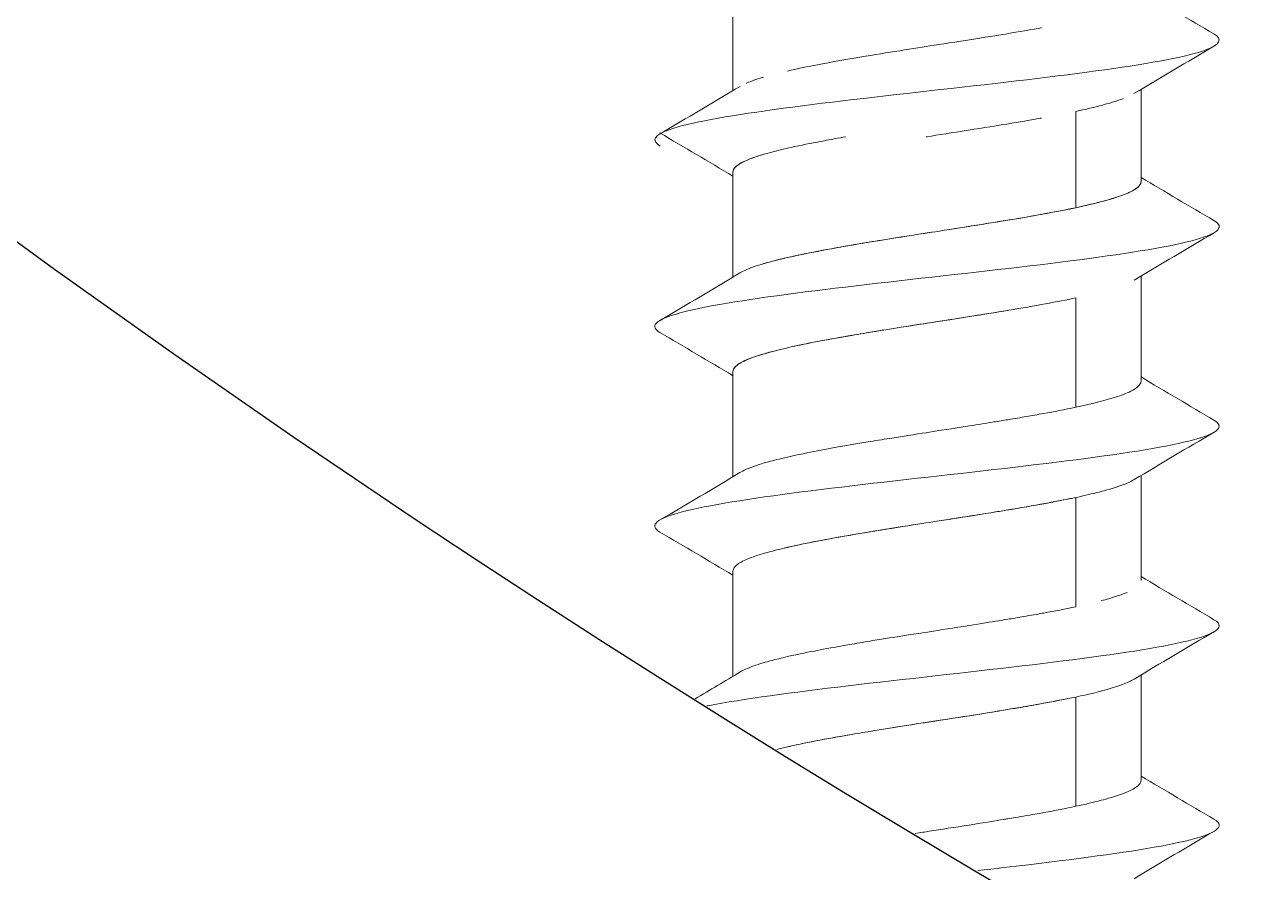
# Model space of a CAD drawing. Header units: inches. Extents: x 10 to 190, y 5 to 37.
# Drawn here: x 141.331 to 142.011, y 7.131 to 7.603 of the extents above; entities that cross this region are included whole.
import ezdxf

# ---------------------------------------------------------------- set-up
doc = ezdxf.new("R2010")
doc.units = ezdxf.units.IN
doc.header["$MEASUREMENT"] = 0

msp = doc.modelspace()

# ---------------------------------------------------------------- linework, layer by layer
at = {"color": 0, "linetype": 'Continuous', "lineweight": 0, "extrusion": (-1, 6.12323e-17, 0)}
for p, q in [((141.72565, 7.56624), (141.72565, 7.62473)), ((141.95265, 7.54051), (141.95265, 7.56689)), ((141.91634, 7.54051), (141.91634, 7.55468)), ((141.91634, 7.55468), (141.91634, 7.54051)), ((141.91634, 7.50111), (141.91634, 7.54051)), ((141.91634, 7.54051), (141.91634, 7.50111)), ((141.95265, 7.51566), (141.95265, 7.54051)), ((141.72565, 7.46245), (141.72565, 7.52094)), ((141.76196, 7.47468), (141.76196, 7.47468)), ((141.76196, 7.47468), (141.76196, 7.47468)), ((141.95265, 7.40466), (141.95265, 7.46314)), ((141.91634, 7.39011), (141.91634, 7.45091)), ((141.91634, 7.45091), (141.91634, 7.39011)), ((141.72565, 7.35145), (141.72565, 7.40994)), ((141.76196, 7.36368), (141.76196, 7.36368)), ((141.76196, 7.36368), (141.76196, 7.36368)), ((141.95265, 7.29366), (141.95265, 7.35214)), ((141.91634, 7.27911), (141.91634, 7.33991)), ((141.91634, 7.33991), (141.91634, 7.27911)), ((141.72565, 7.24045), (141.72565, 7.29894)), ((141.76196, 7.25268), (141.76196, 7.25268)), ((141.76196, 7.25268), (141.76196, 7.25268)), ((141.95265, 7.18266), (141.95265, 7.24114)), ((141.91634, 7.1681), (141.91634, 7.22891)), ((141.91634, 7.22891), (141.91634, 7.1681))]:
    msp.add_line(p, q, dxfattribs=at)
msp.add_circle((145.29513, 12.95665), 6.76088)
at = {"color": 0, "linetype": 'Continuous', "lineweight": 0}
for points in [[(141.95265, 7.62175), (141.96613, 7.6137), (141.97964, 7.60572), (141.99317, 7.59775)], [(141.99318, 7.59089), (141.97833, 7.58215), (141.96349, 7.57338), (141.94871, 7.56454)], [(141.68514, 7.54225), (141.69999, 7.55099), (141.71482, 7.55976), (141.72961, 7.56861)], [(141.72565, 7.51864), (141.71214, 7.5267), (141.69859, 7.5347), (141.68502, 7.54268)], [(141.95265, 7.51795), (141.96615, 7.5099), (141.97968, 7.5019), (141.99322, 7.49393)], [(141.99328, 7.48718), (141.97842, 7.47844), (141.96358, 7.46967), (141.94879, 7.46083)], [(141.68507, 7.43843), (141.69993, 7.44717), (141.71477, 7.45594), (141.72956, 7.46479)], [(141.72565, 7.40764), (141.71214, 7.4157), (141.69859, 7.4237), (141.68503, 7.43168)], [(141.95265, 7.40695), (141.96615, 7.39889), (141.97969, 7.3909), (141.99324, 7.38293)], [(141.99327, 7.37618), (141.97842, 7.36744), (141.96357, 7.35867), (141.94878, 7.34983)], [(141.68506, 7.32742), (141.69992, 7.33616), (141.71476, 7.34493), (141.72955, 7.35378)], [(141.72955, 7.35378), (141.72955, 7.35378), (141.72955, 7.35378), (141.72955, 7.35378)], [(141.72565, 7.29664), (141.71214, 7.3047), (141.6986, 7.3127), (141.68503, 7.32068)], [(141.95265, 7.29595), (141.96616, 7.28789), (141.9797, 7.2799), (141.99325, 7.27192)], [(141.99326, 7.26518), (141.97841, 7.25644), (141.96357, 7.24767), (141.94877, 7.23882)], [(141.70463, 7.22797), (141.71294, 7.23288), (141.72125, 7.23782), (141.72954, 7.24278)], [(141.72954, 7.24278), (141.72954, 7.24278), (141.72954, 7.24278), (141.72954, 7.24278)], [(141.95265, 7.18495), (141.96616, 7.17689), (141.9797, 7.16889), (141.99326, 7.16092)], [(141.99325, 7.15417), (141.9784, 7.14544), (141.96355, 7.13667), (141.94876, 7.12782)]]:
    msp.add_open_spline(points, degree=3, dxfattribs=at)
for points, knots in [([(141.75597, 7.57713), (141.76141, 7.57838), (141.76682, 7.57948), (141.77033, 7.58017), (141.77401, 7.5809), (141.78005, 7.58205), (141.78957, 7.58368), (141.79909, 7.58532), (141.80629, 7.58648), (141.81318, 7.58758), (141.82006, 7.58869), (141.82746, 7.58985), (141.83305, 7.59073), (141.83864, 7.59161), (141.84612, 7.59276), (141.85606, 7.59431), (141.866, 7.59587), (141.87312, 7.59702), (141.87725, 7.59771), (141.88138, 7.59839), (141.88832, 7.59955), (141.89641, 7.60102), (141.89673, 7.60108), (141.89706, 7.60113), (141.89737, 7.60119)], [0.5027539, 0.5027539, 0.5027539, 0.5027539, 0.5625, 0.5625, 0.5625, 0.625, 0.625, 0.625, 0.6875, 0.6875, 0.6875, 0.75, 0.75, 0.75, 0.8125, 0.8125, 0.8125, 0.875, 0.875, 0.875, 0.9375, 0.9375, 0.9375, 0.940016, 0.940016, 0.940016, 0.940016]), ([(141.68512, 7.53539), (141.67987, 7.53848), (141.68174, 7.54157), (141.70129, 7.54835), (141.72189, 7.55203), (141.77542, 7.5594), (141.80822, 7.56309), (141.87372, 7.57046), (141.90627, 7.57415), (141.95891, 7.58152), (141.97887, 7.5852), (141.99674, 7.59184), (141.99819, 7.5948), (141.99317, 7.59775)], [0.67358683, 0.67358683, 0.67358683, 0.67358683, 0.67673939, 0.67673939, 0.68049823, 0.68049823, 0.68425708, 0.68425708, 0.68801592, 0.68801592, 0.69177476, 0.69177476, 0.69478892, 0.69478892, 0.69478892, 0.69478892]), ([(141.99317, 7.59775), (141.99819, 7.5948), (141.99674, 7.59184), (141.97887, 7.5852), (141.95891, 7.58152), (141.90627, 7.57415), (141.87372, 7.57046), (141.80822, 7.56309), (141.77542, 7.5594), (141.72189, 7.55203), (141.70129, 7.54835), (141.68174, 7.54157), (141.67987, 7.53848), (141.68512, 7.53539)], [-0.69478892, -0.69478892, -0.69478892, -0.69478892, -0.69177476, -0.69177476, -0.68801592, -0.68801592, -0.68425708, -0.68425708, -0.68049823, -0.68049823, -0.67673939, -0.67673939, -0.67358683, -0.67358683, -0.67358683, -0.67358683]), ([(141.73312, 7.57038), (141.73323, 7.57043), (141.73334, 7.57047), (141.73345, 7.57052), (141.73542, 7.57136), (141.73864, 7.57251), (141.74194, 7.5735), (141.74215, 7.57356), (141.74237, 7.57362), (141.74259, 7.57369)], [0.37155368, 0.37155368, 0.37155368, 0.37155368, 0.375, 0.375, 0.375, 0.4375, 0.4375, 0.4375, 0.44156944, 0.44156944, 0.44156944, 0.44156944]), ([(141.94276, 7.56178), (141.94272, 7.56177), (141.94268, 7.56175), (141.94264, 7.56174), (141.93621, 7.55932), (141.92723, 7.557), (141.91634, 7.55468)], [0.8742138, 0.8742138, 0.8742138, 0.8742138, 0.875, 0.875, 0.875, 1, 1, 1, 1]), ([(141.89721, 7.55095), (141.89678, 7.55087), (141.89633, 7.55079), (141.89588, 7.55071), (141.88714, 7.54915), (141.8801, 7.548), (141.87642, 7.54739), (141.87274, 7.54679), (141.86562, 7.54563), (141.85649, 7.54418), (141.84735, 7.54273), (141.83989, 7.54157), (141.83369, 7.54061), (141.83348, 7.54058), (141.83326, 7.54054), (141.83305, 7.54051)], [0.0592714, 0.0592714, 0.0592714, 0.0592714, 0.0625, 0.0625, 0.0625, 0.125, 0.125, 0.125, 0.1875, 0.1875, 0.1875, 0.25, 0.25, 0.25, 0.2521536, 0.2521536, 0.2521536, 0.2521536]), ([(141.78846, 7.54051), (141.78665, 7.5402), (141.78447, 7.53982), (141.78197, 7.53937), (141.7778, 7.53862), (141.77473, 7.53805), (141.77261, 7.53764), (141.76685, 7.53654), (141.76122, 7.53538), (141.75596, 7.53417), (141.74679, 7.53206), (141.74321, 7.53089), (141.74248, 7.53068), (141.74206, 7.53055), (141.7406, 7.53013), (141.73843, 7.5294), (141.73679, 7.52885), (141.73477, 7.52813), (141.73275, 7.52723), (141.73005, 7.52603), (141.7282, 7.52487), (141.72708, 7.52376), (141.72666, 7.52335), (141.72615, 7.52277), (141.72586, 7.52202), (141.7257, 7.5216), (141.72565, 7.52124), (141.72565, 7.52094)], [0.3881848, 0.3881848, 0.3881848, 0.3881848, 0.40625, 0.40625, 0.40625, 0.4375, 0.4375, 0.4375, 0.5, 0.5, 0.5, 0.5622546, 0.5622546, 0.5622546, 0.5980105, 0.5980105, 0.5980105, 0.625, 0.625, 0.625, 0.6875, 0.6875, 0.6875, 0.71875, 0.71875, 0.71875, 0.7353739, 0.7353739, 0.7353739, 0.7353739]), ([(141.74217, 7.53058), (141.7414, 7.53036), (141.73745, 7.52922), (141.73365, 7.52762), (141.7298, 7.52601), (141.72817, 7.52485), (141.72704, 7.52373), (141.72606, 7.52274), (141.72567, 7.52173), (141.72565, 7.52094)], [0.5631335, 0.5631335, 0.5631335, 0.5631335, 0.625, 0.625, 0.625, 0.6875, 0.6875, 0.6875, 0.7421533, 0.7421533, 0.7421533, 0.7421533]), ([(141.91634, 7.50111), (141.92308, 7.50255), (141.9278, 7.50371), (141.93159, 7.50472), (141.93538, 7.50573), (141.93913, 7.50689), (141.9418, 7.50785), (141.94446, 7.50881), (141.94736, 7.50997), (141.94975, 7.51164), (141.95214, 7.51331), (141.95252, 7.51447), (141.95263, 7.51531), (141.95264, 7.51542), (141.95265, 7.51554), (141.95265, 7.51566)], [0, 0, 0, 0, 0.0625, 0.0625, 0.0625, 0.125, 0.125, 0.125, 0.1875, 0.1875, 0.1875, 0.25, 0.25, 0.25, 0.2583129, 0.2583129, 0.2583129, 0.2583129]), ([(141.91634, 7.50111), (141.92061, 7.50203), (141.92405, 7.50282), (141.92684, 7.50351), (141.92845, 7.5039), (141.92985, 7.50426), (141.93106, 7.50458), (141.93178, 7.50477), (141.93403, 7.50535), (141.93718, 7.50632), (141.93936, 7.50699), (141.94102, 7.50756), (141.9423, 7.50804), (141.94507, 7.50907), (141.94766, 7.51023), (141.94956, 7.51151), (141.95163, 7.51291), (141.95218, 7.51393), (141.95243, 7.51457), (141.9525, 7.51474), (141.95254, 7.51488), (141.95257, 7.51499), (141.95262, 7.51518), (141.95266, 7.5154), (141.95265, 7.51566)], [0, 0, 0, 0, 0.0395979, 0.0395979, 0.0395979, 0.0625, 0.0625, 0.0625, 0.09375, 0.09375, 0.09375, 0.125, 0.125, 0.125, 0.1875, 0.1875, 0.1875, 0.2368909, 0.2368909, 0.2368909, 0.25, 0.25, 0.25, 0.2643393, 0.2643393, 0.2643393, 0.2643393]), ([(141.72956, 7.46479), (141.73047, 7.46533), (141.73153, 7.46587), (141.73272, 7.46641), (141.73349, 7.46675), (141.73481, 7.46733), (141.73709, 7.46815), (141.73921, 7.46891), (141.74111, 7.4695), (141.74248, 7.46991), (141.74288, 7.47002), (141.74337, 7.47017), (141.74397, 7.47034), (141.7462, 7.47098), (141.74988, 7.47198), (141.7559, 7.47335), (141.76151, 7.47463), (141.76722, 7.47578), (141.7726, 7.47682), (141.77509, 7.4773), (141.77816, 7.47788), (141.78189, 7.47856), (141.78728, 7.47953), (141.79069, 7.48012), (141.79176, 7.4803), (141.79367, 7.48063), (141.79582, 7.48099), (141.79823, 7.4814), (141.80234, 7.48208), (141.80719, 7.48287), (141.81283, 7.48377), (141.82177, 7.48519), (141.82921, 7.48634), (141.83488, 7.48722), (141.83859, 7.4878), (141.84608, 7.48896), (141.85706, 7.4907), (141.86074, 7.49129), (141.8644, 7.49187), (141.868, 7.49245), (141.8716, 7.49303), (141.87515, 7.49361), (141.87863, 7.49418), (141.88907, 7.4959), (141.89544, 7.49705), (141.89857, 7.49762), (141.90342, 7.49851), (141.9096, 7.49967), (141.91634, 7.50111)], [0.345576, 0.345576, 0.345576, 0.345576, 0.375, 0.375, 0.375, 0.40625, 0.40625, 0.40625, 0.4375, 0.4375, 0.4375, 0.4507179, 0.4507179, 0.4507179, 0.5, 0.5, 0.5, 0.5625, 0.5625, 0.5625, 0.59375, 0.59375, 0.59375, 0.625, 0.625, 0.625, 0.6481031, 0.6481031, 0.6481031, 0.6875, 0.6875, 0.6875, 0.75, 0.75, 0.75, 0.8125, 0.8125, 0.8125, 0.84379, 0.84379, 0.84379, 0.875, 0.875, 0.875, 0.9375, 0.9375, 0.9375, 1, 1, 1, 1]), ([(141.74278, 7.46999), (141.74529, 7.47073), (141.74873, 7.47165), (141.75246, 7.47255), (141.76164, 7.47475), (141.7732, 7.47706), (141.78896, 7.47981), (141.79684, 7.48119), (141.80388, 7.48235), (141.81294, 7.48378), (141.82199, 7.48522), (141.82944, 7.48637), (141.83421, 7.48712), (141.83897, 7.48786), (141.84643, 7.48902), (141.85542, 7.49044), (141.8644, 7.49187), (141.87164, 7.49303), (141.87939, 7.49431), (141.89488, 7.49687), (141.90731, 7.49918), (141.91634, 7.50111)], [0.4492255, 0.4492255, 0.4492255, 0.4492255, 0.5, 0.5, 0.5, 0.625, 0.625, 0.625, 0.6875, 0.6875, 0.6875, 0.75, 0.75, 0.75, 0.8125, 0.8125, 0.8125, 0.875, 0.875, 0.875, 1, 1, 1, 1]), ([(141.68503, 7.43168), (141.68362, 7.43251), (141.68271, 7.43334), (141.68072, 7.43785), (141.68965, 7.44154), (141.72533, 7.44891), (141.75199, 7.4526), (141.8131, 7.45997), (141.84738, 7.46365), (141.91074, 7.47102), (141.93965, 7.47471), (141.98124, 7.48208), (141.99382, 7.48577), (141.99667, 7.49095), (141.99576, 7.49244), (141.99322, 7.49393)], [0.29625016, 0.29625016, 0.29625016, 0.29625016, 0.29709611, 0.29709611, 0.30085495, 0.30085495, 0.3046138, 0.3046138, 0.30837264, 0.30837264, 0.31213149, 0.31213149, 0.31589033, 0.31589033, 0.31741352, 0.31741352, 0.31741352, 0.31741352]), ([(141.99322, 7.49393), (141.99576, 7.49244), (141.99667, 7.49095), (141.99382, 7.48577), (141.98124, 7.48208), (141.93965, 7.47471), (141.91074, 7.47102), (141.84738, 7.46365), (141.8131, 7.45997), (141.75199, 7.4526), (141.72533, 7.44891), (141.68965, 7.44154), (141.68072, 7.43785), (141.68271, 7.43334), (141.68362, 7.43251), (141.68503, 7.43168)], [-0.31741352, -0.31741352, -0.31741352, -0.31741352, -0.31589033, -0.31589033, -0.31213149, -0.31213149, -0.30837264, -0.30837264, -0.3046138, -0.3046138, -0.30085495, -0.30085495, -0.29709611, -0.29709611, -0.29625016, -0.29625016, -0.29625016, -0.29625016]), ([(141.91634, 7.45091), (141.90637, 7.44881), (141.89372, 7.44649), (141.87905, 7.44404), (141.87171, 7.44281), (141.8645, 7.44165), (141.85505, 7.44018), (141.84561, 7.4387), (141.83815, 7.43755), (141.83359, 7.43684), (141.82904, 7.43614), (141.82158, 7.43497), (141.81274, 7.43355), (141.8039, 7.43212), (141.79696, 7.43097), (141.79103, 7.42995), (141.78511, 7.42894), (141.77866, 7.42779), (141.77357, 7.42682), (141.76848, 7.42586), (141.76257, 7.4247), (141.75538, 7.42303), (141.7482, 7.42136), (141.74419, 7.4202), (141.74144, 7.41936), (141.73869, 7.41852), (141.73537, 7.41737), (141.73309, 7.41639), (141.73082, 7.4154), (141.72866, 7.41425), (141.72725, 7.41292), (141.72598, 7.41173), (141.72566, 7.41067), (141.72565, 7.40994)], [0, 0, 0, 0, 0.125, 0.125, 0.125, 0.1875, 0.1875, 0.1875, 0.25, 0.25, 0.25, 0.3125, 0.3125, 0.3125, 0.375, 0.375, 0.375, 0.4375, 0.4375, 0.4375, 0.5, 0.5, 0.5, 0.5625, 0.5625, 0.5625, 0.625, 0.625, 0.625, 0.6875, 0.6875, 0.6875, 0.7437659, 0.7437659, 0.7437659, 0.7437659]), ([(141.87858, 7.44396), (141.87511, 7.44338), (141.87158, 7.4428), (141.868, 7.44223), (141.86441, 7.44165), (141.86076, 7.44107), (141.85709, 7.44049), (141.84609, 7.43877), (141.83861, 7.43762), (141.83493, 7.43705), (141.82925, 7.43617), (141.82178, 7.435), (141.81283, 7.43356), (141.80718, 7.43265), (141.80232, 7.43185), (141.79823, 7.43117), (141.79586, 7.43077), (141.79374, 7.43041), (141.79186, 7.43009), (141.79075, 7.4299), (141.78731, 7.42933), (141.78191, 7.42836), (141.77816, 7.42769), (141.77508, 7.42711), (141.77259, 7.42664), (141.76722, 7.42561), (141.76153, 7.42445), (141.75595, 7.42316), (141.74989, 7.42177), (141.7462, 7.42075), (141.74397, 7.42011), (141.74337, 7.41994), (141.74288, 7.4198), (141.74249, 7.41968), (141.74111, 7.41927), (141.73923, 7.4187), (141.73713, 7.41796), (141.73481, 7.41714), (141.73348, 7.41656), (141.73273, 7.41622), (141.73019, 7.41509), (141.72828, 7.41394), (141.72709, 7.41276), (141.72688, 7.41256), (141.72624, 7.41198), (141.72586, 7.41101), (141.7257, 7.41061), (141.72565, 7.41025), (141.72565, 7.40994)], [0.1252006, 0.1252006, 0.1252006, 0.1252006, 0.1562617, 0.1562617, 0.1562617, 0.1875, 0.1875, 0.1875, 0.25, 0.25, 0.25, 0.3125, 0.3125, 0.3125, 0.3520716, 0.3520716, 0.3520716, 0.375, 0.375, 0.375, 0.40625, 0.40625, 0.40625, 0.4375, 0.4375, 0.4375, 0.5, 0.5, 0.5, 0.5492939, 0.5492939, 0.5492939, 0.5625, 0.5625, 0.5625, 0.59375, 0.59375, 0.59375, 0.625, 0.625, 0.625, 0.6875, 0.6875, 0.6875, 0.71875, 0.71875, 0.71875, 0.7360614, 0.7360614, 0.7360614, 0.7360614]), ([(141.91634, 7.39011), (141.92413, 7.39178), (141.92867, 7.39294), (141.93203, 7.39384), (141.93539, 7.39475), (141.93917, 7.3959), (141.94187, 7.39688), (141.94457, 7.39786), (141.94755, 7.39901), (141.95006, 7.40086), (141.95257, 7.40271), (141.95255, 7.40388), (141.95259, 7.40409), (141.95261, 7.40416), (141.95267, 7.40436), (141.95265, 7.40466)], [0, 0, 0, 0, 0.0625, 0.0625, 0.0625, 0.125, 0.125, 0.125, 0.1875, 0.1875, 0.1875, 0.25, 0.25, 0.25, 0.2725795, 0.2725795, 0.2725795, 0.2725795]), ([(141.72955, 7.35378), (141.7305, 7.35435), (141.73158, 7.35489), (141.73276, 7.35542), (141.73376, 7.35587), (141.73515, 7.35645), (141.73713, 7.35716), (141.73951, 7.35801), (141.74144, 7.35859), (141.74248, 7.3589), (141.74332, 7.35915), (141.74432, 7.35944), (141.74551, 7.35977), (141.74804, 7.36047), (141.75141, 7.36133), (141.75598, 7.36237), (141.76195, 7.36373), (141.7677, 7.36488), (141.7726, 7.36582), (141.77445, 7.36617), (141.78039, 7.36734), (141.79184, 7.36931), (141.79467, 7.3698), (141.79767, 7.37031), (141.80084, 7.37083), (141.80462, 7.37145), (141.80864, 7.3721), (141.81289, 7.37278), (141.82285, 7.37436), (141.83032, 7.37551), (141.8349, 7.37623), (141.84009, 7.37703), (141.84759, 7.3782), (141.85716, 7.37972), (141.86212, 7.3805), (141.86663, 7.38123), (141.87069, 7.38189), (141.87355, 7.38235), (141.87619, 7.38278), (141.87861, 7.38318), (141.88232, 7.38379), (141.88574, 7.38437), (141.8889, 7.38491), (141.89182, 7.38541), (141.8951, 7.38599), (141.89867, 7.38664), (141.90407, 7.38763), (141.91013, 7.38878), (141.91634, 7.39011)], [0.3443405, 0.3443405, 0.3443405, 0.3443405, 0.375, 0.375, 0.375, 0.40625, 0.40625, 0.40625, 0.4375, 0.4375, 0.4375, 0.4575375, 0.4575375, 0.4575375, 0.5, 0.5, 0.5, 0.5625, 0.5625, 0.5625, 0.625, 0.625, 0.625, 0.6534866, 0.6534866, 0.6534866, 0.6875, 0.6875, 0.6875, 0.75, 0.75, 0.75, 0.8125, 0.8125, 0.8125, 0.8491694, 0.8491694, 0.8491694, 0.875, 0.875, 0.875, 0.90625, 0.90625, 0.90625, 0.9375, 0.9375, 0.9375, 1, 1, 1, 1]), ([(141.68503, 7.32068), (141.68338, 7.32165), (141.68242, 7.32263), (141.68138, 7.32729), (141.69112, 7.33097), (141.72814, 7.33834), (141.75532, 7.34203), (141.81699, 7.3494), (141.85131, 7.35309), (141.91424, 7.36046), (141.94268, 7.36414), (141.98302, 7.37151), (141.99481, 7.3752), (141.99649, 7.38023), (141.99553, 7.38158), (141.99324, 7.38293)], [0.25851394, 0.25851394, 0.25851394, 0.25851394, 0.25950767, 0.25950767, 0.26326651, 0.26326651, 0.26702535, 0.26702535, 0.2707842, 0.2707842, 0.27454304, 0.27454304, 0.27830189, 0.27830189, 0.2796758, 0.2796758, 0.2796758, 0.2796758]), ([(141.99324, 7.38293), (141.99553, 7.38158), (141.99649, 7.38023), (141.99481, 7.3752), (141.98302, 7.37151), (141.94268, 7.36414), (141.91424, 7.36046), (141.85131, 7.35309), (141.81699, 7.3494), (141.75532, 7.34203), (141.72814, 7.33834), (141.69112, 7.33097), (141.68138, 7.32729), (141.68242, 7.32263), (141.68338, 7.32165), (141.68503, 7.32068)], [-0.2796758, -0.2796758, -0.2796758, -0.2796758, -0.27830189, -0.27830189, -0.27454304, -0.27454304, -0.2707842, -0.2707842, -0.26702535, -0.26702535, -0.26326651, -0.26326651, -0.25950767, -0.25950767, -0.25851394, -0.25851394, -0.25851394, -0.25851394]), ([(141.94878, 7.34983), (141.94707, 7.3488), (141.94486, 7.34781), (141.9423, 7.34685), (141.94121, 7.34644), (141.93959, 7.34586), (141.93717, 7.34511), (141.93461, 7.34431), (141.93246, 7.34373), (141.93105, 7.34336), (141.93038, 7.34318), (141.92956, 7.34296), (141.92858, 7.34271), (141.92589, 7.34204), (141.92199, 7.3411), (141.91634, 7.33991)], [0.8210069, 0.8210069, 0.8210069, 0.8210069, 0.875, 0.875, 0.875, 0.90625, 0.90625, 0.90625, 0.9375, 0.9375, 0.9375, 0.954172, 0.954172, 0.954172, 1, 1, 1, 1]), ([(141.91634, 7.33991), (141.9101, 7.3386), (141.90401, 7.33744), (141.89857, 7.33644), (141.89585, 7.33594), (141.89263, 7.33537), (141.88885, 7.33471), (141.88549, 7.33412), (141.88208, 7.33354), (141.87861, 7.33296), (141.87629, 7.33257), (141.87366, 7.33214), (141.87069, 7.33166), (141.86674, 7.33102), (141.86221, 7.3303), (141.85707, 7.32949), (141.84755, 7.328), (141.84006, 7.32685), (141.83484, 7.32604), (141.83029, 7.32533), (141.82283, 7.32417), (141.81285, 7.32256), (141.80862, 7.32188), (141.80462, 7.32123), (141.80084, 7.3206), (141.79765, 7.32007), (141.79462, 7.31957), (141.79176, 7.31908), (141.78044, 7.31715), (141.77451, 7.31601), (141.77261, 7.31564), (141.7677, 7.3147), (141.76192, 7.31354), (141.75591, 7.31215), (141.75138, 7.31111), (141.74803, 7.31024), (141.74551, 7.30955), (141.74433, 7.30922), (141.74332, 7.30893), (141.74248, 7.30868), (141.74145, 7.30837), (141.7395, 7.3078), (141.73709, 7.30695), (141.73512, 7.30625), (141.73374, 7.30568), (141.73273, 7.30523), (141.73034, 7.30416), (141.72833, 7.303), (141.72707, 7.30175), (141.72579, 7.30048), (141.72561, 7.29954), (141.72565, 7.29894)], [0, 0, 0, 0, 0.0625, 0.0625, 0.0625, 0.09375, 0.09375, 0.09375, 0.125, 0.125, 0.125, 0.1518353, 0.1518353, 0.1518353, 0.1875, 0.1875, 0.1875, 0.25, 0.25, 0.25, 0.3125, 0.3125, 0.3125, 0.3463783, 0.3463783, 0.3463783, 0.375, 0.375, 0.375, 0.4375, 0.4375, 0.4375, 0.5, 0.5, 0.5, 0.542455, 0.542455, 0.542455, 0.5625, 0.5625, 0.5625, 0.59375, 0.59375, 0.59375, 0.625, 0.625, 0.625, 0.6875, 0.6875, 0.6875, 0.7291232, 0.7291232, 0.7291232, 0.7291232]), ([(141.91634, 7.33991), (141.90848, 7.33825), (141.8963, 7.33594), (141.88064, 7.3333), (141.87281, 7.33198), (141.8656, 7.33083), (141.85643, 7.32939), (141.84727, 7.32796), (141.83979, 7.32681), (141.83489, 7.32605), (141.82999, 7.32528), (141.82256, 7.32412), (141.81381, 7.32272), (141.80506, 7.32131), (141.79799, 7.32015), (141.79029, 7.31883), (141.77518, 7.31624), (141.76361, 7.31397), (141.75451, 7.31183)], [0, 0, 0, 0, 0.125, 0.125, 0.125, 0.1875, 0.1875, 0.1875, 0.25, 0.25, 0.25, 0.3125, 0.3125, 0.3125, 0.375, 0.375, 0.375, 0.497558, 0.497558, 0.497558, 0.497558]), ([(141.93042, 7.28242), (141.93043, 7.28242), (141.93044, 7.28242), (141.93045, 7.28243), (141.93117, 7.28261), (141.93568, 7.28376), (141.94018, 7.28529), (141.94204, 7.28592), (141.94363, 7.28652), (141.94495, 7.2871)], [0.06155038, 0.06155038, 0.06155038, 0.06155038, 0.0625, 0.0625, 0.0625, 0.125, 0.125, 0.125, 0.15096023, 0.15096023, 0.15096023, 0.15096023]), ([(141.72954, 7.24278), (141.73051, 7.24336), (141.7316, 7.2439), (141.73272, 7.2444), (141.73384, 7.24491), (141.73526, 7.24549), (141.73712, 7.24616), (141.73876, 7.24674), (141.74055, 7.24732), (141.74249, 7.2479), (141.74378, 7.24829), (141.74531, 7.24873), (141.74712, 7.24921), (141.74951, 7.24984), (141.7524, 7.25056), (141.75592, 7.25136), (141.7625, 7.25286), (141.76838, 7.25401), (141.77259, 7.25482), (141.7763, 7.25553), (141.78247, 7.25669), (141.79182, 7.25831), (141.79578, 7.25899), (141.79967, 7.25964), (141.80347, 7.26026), (141.80666, 7.26079), (141.80978, 7.26129), (141.81282, 7.26177), (141.82508, 7.26372), (141.83264, 7.26487), (141.83493, 7.26523), (141.84096, 7.26617), (141.84841, 7.26732), (141.85707, 7.2687), (141.86368, 7.26975), (141.86909, 7.27062), (141.87335, 7.27132), (141.87537, 7.27165), (141.87713, 7.27194), (141.87864, 7.27219), (141.8805, 7.2725), (141.88397, 7.27307), (141.88884, 7.27391), (141.89292, 7.27461), (141.89614, 7.27518), (141.89861, 7.27563), (141.90448, 7.2767), (141.91049, 7.27786), (141.91634, 7.27911)], [0.3433021, 0.3433021, 0.3433021, 0.3433021, 0.375, 0.375, 0.375, 0.40625, 0.40625, 0.40625, 0.4375, 0.4375, 0.4375, 0.4643785, 0.4643785, 0.4643785, 0.5, 0.5, 0.5, 0.5625, 0.5625, 0.5625, 0.625, 0.625, 0.625, 0.6589784, 0.6589784, 0.6589784, 0.6875, 0.6875, 0.6875, 0.75, 0.75, 0.75, 0.8125, 0.8125, 0.8125, 0.8549372, 0.8549372, 0.8549372, 0.875, 0.875, 0.875, 0.90625, 0.90625, 0.90625, 0.9375, 0.9375, 0.9375, 1, 1, 1, 1]), ([(141.71106, 7.22394), (141.71132, 7.22399), (141.71158, 7.22404), (141.73101, 7.22778), (141.75871, 7.23146), (141.82089, 7.23883), (141.85523, 7.24252), (141.91769, 7.24989), (141.94566, 7.25358), (141.98472, 7.26095), (141.99571, 7.26463), (141.99628, 7.26952), (141.99529, 7.27072), (141.99325, 7.27192)], [0.22562662, 0.22562662, 0.22562662, 0.22562662, 0.22567807, 0.22567807, 0.22943691, 0.22943691, 0.23319575, 0.23319575, 0.2369546, 0.2369546, 0.24071344, 0.24071344, 0.2419384, 0.2419384, 0.2419384, 0.2419384]), ([(141.99325, 7.27192), (141.99529, 7.27072), (141.99628, 7.26952), (141.99571, 7.26463), (141.98472, 7.26095), (141.94566, 7.25358), (141.91769, 7.24989), (141.85523, 7.24252), (141.82089, 7.23883), (141.75871, 7.23146), (141.73101, 7.22778), (141.71158, 7.22404), (141.71132, 7.22399), (141.71106, 7.22394)], [-0.2419384, -0.2419384, -0.2419384, -0.2419384, -0.24071344, -0.24071344, -0.2369546, -0.2369546, -0.23319575, -0.23319575, -0.22943691, -0.22943691, -0.22567807, -0.22567807, -0.22562662, -0.22562662, -0.22562662, -0.22562662]), ([(141.94877, 7.23882), (141.94715, 7.23785), (141.945, 7.23686), (141.94232, 7.23586), (141.94179, 7.23566), (141.94028, 7.23507), (141.93717, 7.23411), (141.93484, 7.23338), (141.93275, 7.23281), (141.93112, 7.23237), (141.9309, 7.23231), (141.93062, 7.23224), (141.93027, 7.23215), (141.92821, 7.23161), (141.92402, 7.23053), (141.91634, 7.22891)], [0.821688, 0.821688, 0.821688, 0.821688, 0.875, 0.875, 0.875, 0.90625, 0.90625, 0.90625, 0.9375, 0.9375, 0.9375, 0.9465102, 0.9465102, 0.9465102, 1, 1, 1, 1]), ([(141.91634, 7.22891), (141.91051, 7.22768), (141.90452, 7.22653), (141.89868, 7.22546), (141.8962, 7.22501), (141.89297, 7.22442), (141.88888, 7.22371), (141.88397, 7.22285), (141.88048, 7.22227), (141.87863, 7.22196), (141.87712, 7.22171), (141.87536, 7.22142), (141.87335, 7.22109), (141.86911, 7.2204), (141.86373, 7.21954), (141.85716, 7.21851), (141.84844, 7.21715), (141.84096, 7.21599), (141.83492, 7.21505), (141.83259, 7.21469), (141.82505, 7.21352), (141.81286, 7.21156), (141.80981, 7.21107), (141.80668, 7.21056), (141.80347, 7.21004), (141.79968, 7.20941), (141.7958, 7.20877), (141.79186, 7.2081), (141.78247, 7.2065), (141.77629, 7.20535), (141.77259, 7.20464), (141.76838, 7.20383), (141.76252, 7.20267), (141.75599, 7.20117), (141.75381, 7.20067), (141.75184, 7.20019), (141.75006, 7.19974)], [0, 0, 0, 0, 0.0625, 0.0625, 0.0625, 0.09375, 0.09375, 0.09375, 0.125, 0.125, 0.125, 0.1450576, 0.1450576, 0.1450576, 0.1875, 0.1875, 0.1875, 0.25, 0.25, 0.25, 0.3125, 0.3125, 0.3125, 0.3411117, 0.3411117, 0.3411117, 0.375, 0.375, 0.375, 0.4375, 0.4375, 0.4375, 0.5, 0.5, 0.5, 0.5231412, 0.5231412, 0.5231412, 0.5231412]), ([(141.91634, 7.22891), (141.91039, 7.22766), (141.90439, 7.22651), (141.89836, 7.2254), (141.89233, 7.2243), (141.88557, 7.22313), (141.88035, 7.22225), (141.87513, 7.22137), (141.86806, 7.22022), (141.85816, 7.21867), (141.84825, 7.21712), (141.84076, 7.21596), (141.83639, 7.21528), (141.83203, 7.2146), (141.82456, 7.21344), (141.81538, 7.21196), (141.815, 7.2119), (141.81462, 7.21184), (141.81425, 7.21178)], [0, 0, 0, 0, 0.0625, 0.0625, 0.0625, 0.125, 0.125, 0.125, 0.1875, 0.1875, 0.1875, 0.25, 0.25, 0.25, 0.3125, 0.3125, 0.3125, 0.3150861, 0.3150861, 0.3150861, 0.3150861]), ([(141.79192, 7.20811), (141.79189, 7.2081), (141.79186, 7.2081), (141.79182, 7.20809), (141.77724, 7.20561), (141.7652, 7.20331), (141.75529, 7.20101)], [0.3747084, 0.3747084, 0.3747084, 0.3747084, 0.375, 0.375, 0.375, 0.4994209, 0.4994209, 0.4994209, 0.4994209]), ([(141.91634, 7.1681), (141.92177, 7.16926), (141.92659, 7.17042), (141.92939, 7.17115), (141.93219, 7.17187), (141.93662, 7.17302), (141.94125, 7.17466), (141.94588, 7.1763), (141.94802, 7.17745), (141.94963, 7.17856), (141.95125, 7.17966), (141.95219, 7.18083), (141.95249, 7.18171), (141.95259, 7.18199), (141.95266, 7.18231), (141.95265, 7.18266)], [0, 0, 0, 0, 0.0625, 0.0625, 0.0625, 0.125, 0.125, 0.125, 0.1875, 0.1875, 0.1875, 0.25, 0.25, 0.25, 0.2704448, 0.2704448, 0.2704448, 0.2704448]), ([(141.82709, 7.15301), (141.83001, 7.15347), (141.83259, 7.15387), (141.83484, 7.15422), (141.84149, 7.15525), (141.84897, 7.15641), (141.8571, 7.1577), (141.8659, 7.1591), (141.87213, 7.16012), (141.876, 7.16075), (141.87703, 7.16092), (141.87789, 7.16107), (141.87859, 7.16118), (141.88105, 7.16159), (141.88453, 7.16217), (141.88887, 7.16291), (141.89357, 7.16372), (141.89675, 7.16429), (141.8986, 7.16463), (141.90484, 7.16577), (141.91081, 7.16692), (141.91634, 7.1681)], [0.72709, 0.72709, 0.72709, 0.72709, 0.75, 0.75, 0.75, 0.8125, 0.8125, 0.8125, 0.8618717, 0.8618717, 0.8618717, 0.875, 0.875, 0.875, 0.90625, 0.90625, 0.90625, 0.9375, 0.9375, 0.9375, 1, 1, 1, 1]), ([(141.86188, 7.13237), (141.87148, 7.13346), (141.88095, 7.13455), (141.9211, 7.13933), (141.94857, 7.14301), (141.98633, 7.15038), (141.99652, 7.15407), (141.99603, 7.15881), (141.99506, 7.15986), (141.99326, 7.16092)], [0.194494222, 0.194494222, 0.194494222, 0.194494222, 0.195607311, 0.195607311, 0.199366156, 0.199366156, 0.203125, 0.203125, 0.204201405, 0.204201405, 0.204201405, 0.204201405]), ([(141.99326, 7.16092), (141.99506, 7.15986), (141.99603, 7.15881), (141.99652, 7.15407), (141.98633, 7.15038), (141.94857, 7.14301), (141.9211, 7.13933), (141.88095, 7.13455), (141.87148, 7.13346), (141.86188, 7.13237)], [-0.204201405, -0.204201405, -0.204201405, -0.204201405, -0.203125, -0.203125, -0.199366156, -0.199366156, -0.195607311, -0.195607311, -0.194494222, -0.194494222, -0.194494222, -0.194494222])]:
    msp.add_open_spline(points, degree=3, knots=knots, dxfattribs=at)

doc.saveas('drawing.dxf')
